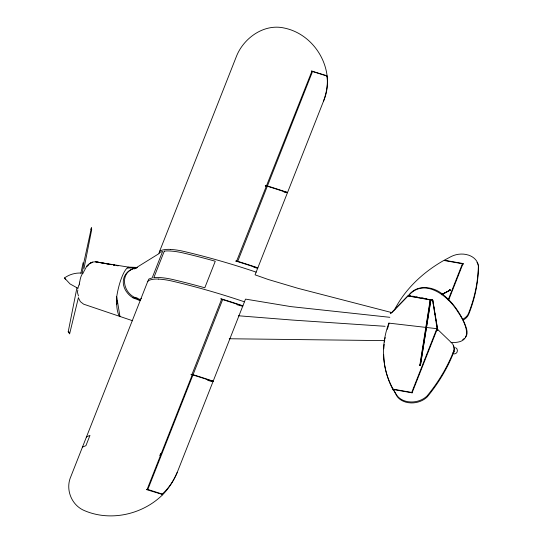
<?xml version="1.0" encoding="UTF-8"?>
<svg xmlns="http://www.w3.org/2000/svg" width="543" height="543" viewBox="0 0 543 543"><rect width="100%" height="100%" fill="white"/><g stroke="black" fill="none" stroke-linecap="round" stroke-linejoin="round"><path stroke-width="0.81" d="M449.434 290.424L449.638 289.738L450.195 289.948L449.971 290.519L449.434 290.424L449.638 289.738M449.57 290.451L441.547 294.455M449.971 290.519L450.174 289.833M82.278 273.027L83.866 262.439L91.414 227.816L91.706 229.567L83.995 268.514M420.133 364.977L430.246 301.073M420.472 365.018L430.585 301.114M80.9 273.231L83.086 262.737M116.63 304.324L117.383 302.403L116.697 300.191M78.362 297.856L69.626 333.809L68.214 331.8L76.93 287.77M77.73 289.046L78.871 284.831M79.278 283.466L79.685 282.129M283.453 191.74L287.546 192.466L323.377 101.527C336.633 71.377 315.985 34.474 284.172 28.026C264.244 23.485 244.078 37.725 236.667 55.786L159.615 251.314A2.138 1.242 21.5 0 0 159.737 252.047L159.859 252.237M323.377 101.527C326.323 93.342 328.257 84.443 326.92 75.742L311.37 71.011M387.295 329.323L388.489 325.698M158.678 279.088A24.408 14.193 21.5 0 0 149.909 280.005L147.913 281.009L70.862 476.537C65.126 489.331 71.513 505.35 84.532 510.658C110.392 521.708 142.103 514.628 162.133 495.243L161.977 494.306L146.427 489.582M159.764 455.733L160.694 453.371M190.878 374.283L191.944 374.507L221.707 298.989L222.759 299.308A480.874 279.652 21.5 0 1 242.877 305.818L245.517 299.105L290.797 306.605L389.833 317.309M235.486 261.074L236.558 261.298L312.008 70.984M147.065 489.548L192.351 374.629L191.944 374.507M146.617 489.392A2.41 1.398 21.5 0 1 147.825 489.46L192.941 374.969A480.874 279.652 21.5 0 1 213.06 381.478L177.222 472.417C173.712 480.759 168.792 488.557 162.398 494.985L162.248 494.076C168.839 488.15 173.787 480.555 177.222 472.417M191.618 374.365A5.294 3.082 21.5 0 1 193.057 374.684L222.644 299.593A480.874 279.652 21.5 0 1 242.762 306.103L213.168 381.193L207.501 380.188M236.286 261.013A5.294 3.082 21.5 0 1 237.725 261.332L267.312 186.242A480.874 279.652 21.5 0 1 287.43 192.751L257.837 267.842L253.785 267.122M265.731 186.032A2.41 1.398 21.5 0 1 267.428 185.957L312.544 71.466L326.961 76.074M236.558 261.298L237.61 261.617A480.874 279.652 21.5 0 1 257.728 268.127L255.081 274.839L268.154 279.462L297.998 288.326L391.7 312.571M390.322 313.711L391.632 312.87L408.431 295.419L410.922 295.867M437.78 330.219L432.798 300.123L408.397 295.799C416.495 283.704 434.02 286.222 443.631 295.127C452.719 302.431 459.568 312.266 464.401 322.813C466.104 327.354 469.03 333.287 465.331 337.61M430.049 300.713L430.64 300.666L430.721 301.141L420.384 365.609L419.827 365.398L430.049 300.713L430.64 301.148M437.271 329.771L432.561 299.702L430.898 299.41M419.841 365.514L420.072 364.944M420.384 365.609L420.54 365.045L419.997 364.95M448.145 300.007L462.439 263.742L443.828 260.436A129.105 99.193 -9.4 0 0 394.517 309.883M437.006 329.621L412.083 392.827L393.308 389.494L396.838 396.037A18.394 14.132 -9.4 0 0 408.078 402.648L411.037 402.926A18.394 14.132 -9.4 0 0 427.253 396.892A211.879 162.785 -9.4 0 0 453.758 352.224A12.441 9.557 -9.4 0 0 453.242 345.64M448.606 300.198L462.595 264.692L462.439 263.742M462.887 264.516A0.753 0.441 21.5 0 1 462.907 263.959L463.03 263.538L444.255 260.212L451.301 256.466A18.394 14.132 -9.4 0 1 465.948 254.45L468.724 255.19A18.394 14.132 -9.4 0 1 478.369 265.812A211.879 162.785 -9.4 0 1 468.514 313.44A12.441 9.557 -9.4 0 1 462.371 319.406M159.615 251.314L160.83 250.547A24.598 14.308 21.5 0 1 170.38 249.393M83.262 272.6L86.629 266.45L88.536 264.692L86.853 266.253C88.916 263.498 92.215 261.651 95.697 261.78L111.519 264.645M91.387 227.843L90.932 229.485M68.214 331.8L69.009 331.997L69.626 333.769M408.431 295.419L391.856 312.3L390.661 312.856M408.397 295.799C424.287 276.916 448.566 296.22 457.844 311.804C466.417 324.266 474.711 343.576 451.07 342.504M141.438 298.399L140.257 299.566L137.467 298.446M462.704 339.687L464.021 338.649M77.228 287.912L70.067 283.948L64.468 277.962C69.355 274.432 75.47 272.674 81.491 273.075M134.277 268.948L158.773 253.757M441.52 294.7L449.869 290.254L441.785 294.747M462.907 263.959L463.389 263.912L462.914 263.823M159.377 253.54L159.133 253.615A1.833 1.066 21.5 0 1 159.574 252.414L162.595 251.45L152.128 278.009A26.057 15.156 21.5 0 0 149.746 278.681L149.108 278.98A1.833 1.066 21.5 0 0 148.572 279.984M136.945 267.76C118.639 270.387 122.012 294.15 137.447 298.433M453.867 353.961C457.532 354.341 458.781 349.224 455.597 347.608M266.722 185.903L266.084 185.93A2.566 1.493 21.5 0 0 265.568 186.086M191.713 374.656L192.351 374.629M137.264 267.611L127.34 267.835L137.012 267.685M384.797 340.624L229.234 338.751M108.491 264.122L95.364 261.76L128.406 267.108L136.809 267.421M385.109 326.302L292.358 320.058L238.397 315.768M137.617 298.182L132.757 297.686L130.605 296.152A20.152 16.392 22.8 0 1 123.519 279.441A20.152 16.392 22.8 0 1 136.062 267.957M383.691 354.484A129.105 99.193 -9.4 0 0 393.261 390.105L393.105 389.148A129.105 99.193 -9.4 0 1 388.869 323.119L436.85 328.671L437.04 329.798M137.399 298.507L132.757 297.686L140.013 300.612M285 192.317L287.43 192.751M449.658 289.853L450.195 289.948M449.461 290.179L449.998 290.274M255.23 267.685L257.728 268.127M412.592 296.159L414.255 296.458M415.918 296.749L417.581 297.048M421.741 297.781L423.411 298.08M425.074 298.378L426.737 298.67M408.2 295.996L432.391 300.286M430.104 301.053L430.721 301.141M237.047 304.779L242.877 305.818M240.332 305.668L242.762 306.103M419.827 365.398L420.363 365.493M393.105 389.148L411.716 392.453L436.966 328.386L437.149 329.513M208.974 380.752L213.06 381.478M110.134 264.414L111.77 264.712M113.412 265.004L115.055 265.303M113.182 264.943L114.851 265.242M116.514 265.547L118.177 265.846M265.249 185.557L266.314 185.781M220.634 298.765L221.707 298.989M147.825 489.46L162.248 494.076M132.689 320.77L83.622 304.168L80.357 301.643L78.45 297.951M137.209 298.731L140.365 300.557M78.47 295.962L77.371 292.27A2.545 0.679 -79.9 0 1 77.859 290.247M64.468 277.962L65.438 279.299M393.308 389.494L396.682 395.08A18.394 14.132 -9.4 0 0 407.922 401.698L410.881 401.976A18.394 14.132 -9.4 0 0 427.097 395.935A211.879 162.785 -9.4 0 0 453.602 351.267A12.441 9.557 -9.4 0 0 451.62 342.843L437.59 329.377A0.753 0.441 21.5 0 0 437.38 330.205M432.615 299.716L432.886 301.358M433.158 303.001L433.429 304.643M433.701 306.293L433.972 307.935M434.244 309.578L434.515 311.227M434.794 312.87L435.065 314.512M435.744 318.626L436.015 320.268M436.423 322.732L437.631 330.008M430.104 300.564L430.178 301.046M412.212 392.664L412.666 392.623L412.185 392.67A0.753 0.441 21.5 0 0 412.035 392.854M116.704 296.797L119.996 316.678A34.725 9.285 -79.9 0 1 116.704 296.797A28.888 7.731 -79.9 0 1 121.788 277.324A28.888 7.731 -79.9 0 1 128.406 267.108M388.869 323.119L388.964 324.246M383.779 348.844A129.105 99.193 -9.4 0 1 384.152 344.316M384.43 342.049A129.105 99.193 -9.4 0 1 384.654 340.542M384.912 339.029A129.105 99.193 -9.4 0 1 385.191 337.529M463.369 319.936A12.441 9.557 -9.4 0 0 468.67 314.39A211.879 162.785 -9.4 0 0 478.532 266.769A18.394 14.132 -9.4 0 0 478.24 265.235M454.002 351.178A1.887 1.1 21.5 0 1 452.977 352.414M477.005 262.344A18.394 14.132 -9.4 0 1 478.01 264.489M79.509 285.041A7.996 2.138 -79.9 0 1 79.549 283.799M79.76 281.79A7.996 2.138 -79.9 0 1 83.133 273.231M256.153 272.131A477.053 277.432 21.5 0 0 189.005 252.631L184.097 251.47A53.255 30.971 21.5 0 0 170.387 249.413M311.336 71.398A2.41 1.398 21.5 0 1 312.544 71.466M267.428 185.957A480.874 279.652 21.5 0 1 287.546 192.466M237.725 261.332A480.874 279.652 21.5 0 1 257.837 267.842M265.873 185.923A5.294 3.082 21.5 0 1 267.312 186.242M244.452 301.82A477.053 277.432 21.5 0 0 177.31 282.326L172.396 281.159A53.255 30.971 21.5 0 0 158.685 279.109M147.947 281.552A2.138 1.242 21.5 0 1 147.913 281.009M193.057 374.684A480.874 279.652 21.5 0 1 213.168 381.193M191.733 374.901A2.41 1.398 21.5 0 1 192.941 374.969M82.502 447.629A2.138 1.242 21.5 0 1 82.468 447.086L85.909 445.688L89.962 435.411L86.52 436.81A2.138 1.242 21.5 0 0 86.642 437.543M221.205 299.274A5.294 3.082 21.5 0 1 222.644 299.593M164.291 251.151L153.818 277.711A24.15 14.043 21.5 0 1 156.499 277.493L159.309 277.527A53.255 30.971 21.5 0 1 173.02 279.584L177.928 280.751A474.12 275.722 21.5 0 1 204.799 287.79L215.266 261.237A474.12 275.722 21.5 0 0 188.394 254.199L183.48 253.031A53.255 30.971 21.5 0 0 169.769 250.981A23.763 13.819 21.5 0 0 164.291 251.151M92.106 262.276L89.12 263.905L92.446 262.14L92.106 262.276"/></g></svg>
